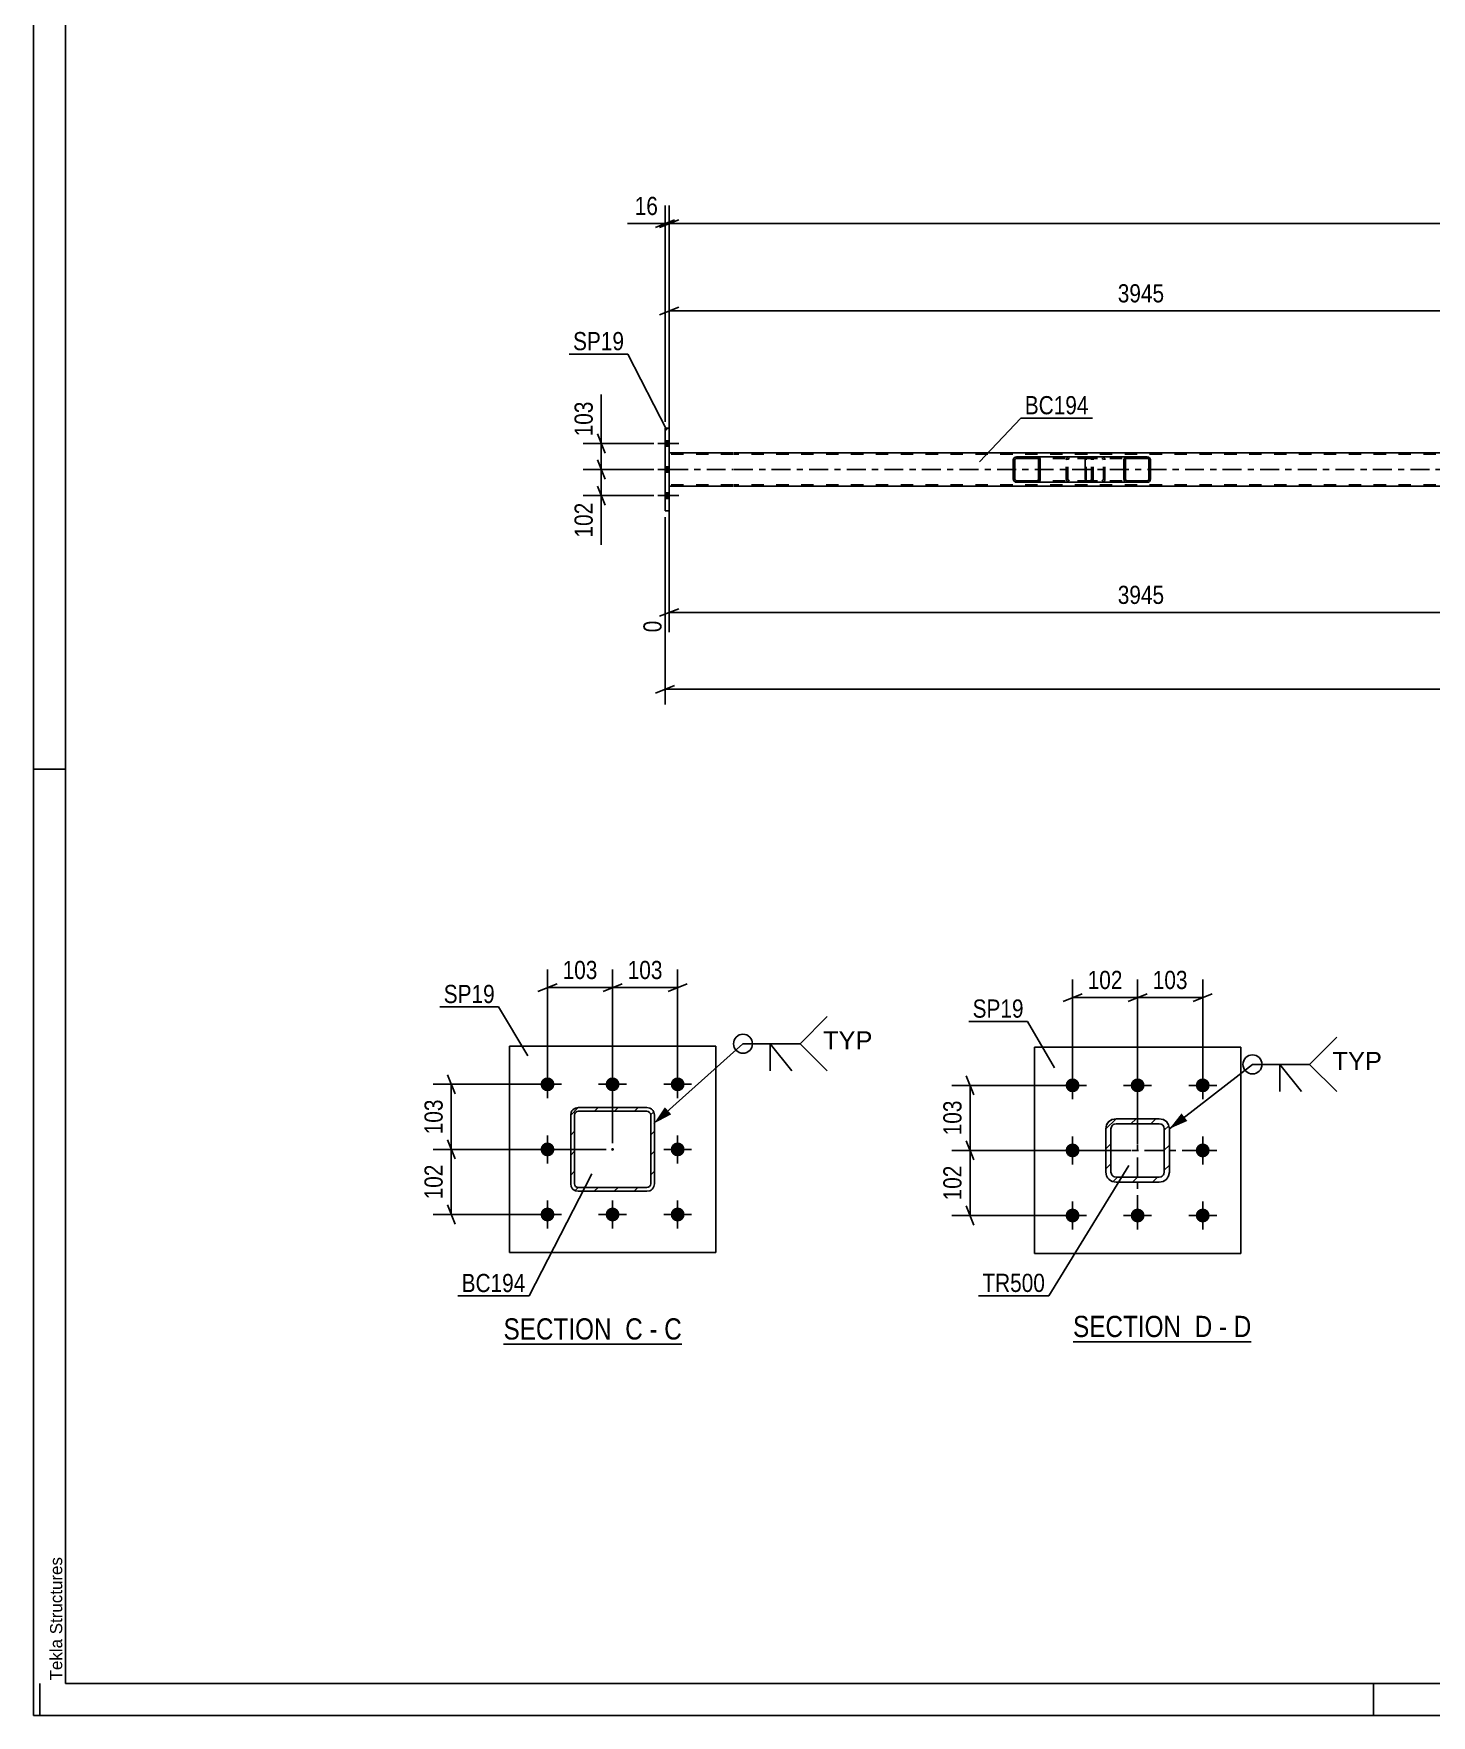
# Model space of a CAD drawing. Header units: millimetres. Extents: x -78 to 763, y -439 to 155.
# Drawn here: x -78.5 to 141.7, y -438.6 to -173.7 of the extents above; entities that cross this region are included whole.
import ezdxf

# ---------------------------------------------------------------- set-up
doc = ezdxf.new("R2010")
doc.units = ezdxf.units.MM
doc.linetypes.add('DXK_LINE_DOT2', pattern=[3.9198, 1.9599, -1.9599])
doc.linetypes.add('DXK_LINE_DOT3', pattern=[5.9187, 2.979, -0.9799, 0.9799, -0.9799])
doc.styles.add('Arial', font='ARIAL.TTF', dxfattribs={"height": 0.2})
doc.styles.add('Arial Narrow', font='ARIALN.TTF', dxfattribs={"height": 0.2})

# ---------------------------------------------------------------- blocks, each defined once
blk = doc.blocks.new('Unknown-800830732-1133')
at = {"color": 5, "linetype": 'Continuous'}
for p, q in [((-78.47, 155.43), (-78.47, -438.57)), ((-73.47, 150.43), (-73.47, -433.57)), ((-73.47, -289.57), (-78.47, -289.57)), ((-77.47, -438.57), (-77.47, -433.57)), ((-73.47, -433.57), (757.53, -433.57)), ((132.53, -438.57), (132.53, -433.57)), ((-78.47, -438.57), (762.53, -438.57))]:
    blk.add_line(p, q, dxfattribs=at)
at = {"color": 174, "linetype": 'Continuous', "style": 'Arial'}
blk.add_text('Tekla Structures', height=1.9102, rotation=90, dxfattribs=at).set_placement((-73.97, -433.07))
blk = doc.blocks.new('Unknown-800830732-13 - 4855')
at = {"color": 6, "linetype": 'Continuous'}
blk.add_line((-4.46, -380.13), (23.61, -380.13), dxfattribs=at)
at = {"color": 0, "linetype": 'Continuous'}
blk.add_wipeout([(13.65, -379.38), (13.65, -375.88), (-4.46, -375.88), (-4.46, -379.38)], dxfattribs=at)
at = {"color": 7, "linetype": 'Continuous', "style": 'Arial Narrow'}
blk.add_text('SECTION ', height=3.34, dxfattribs=at).set_placement((-4.46, -379.38))
at = {"color": 0, "linetype": 'Continuous'}
blk.add_wipeout([(17.47, -379.38), (17.47, -375.88), (14.7, -375.88), (14.7, -379.38)], dxfattribs=at)
blk.add_wipeout([(19.79, -379.38), (19.79, -375.88), (18.52, -375.88), (18.52, -379.38)], dxfattribs=at)
at = {"color": 7, "linetype": 'Continuous', "style": 'Arial Narrow'}
blk.add_text('C', height=3.34, dxfattribs=at).set_placement((14.7, -379.38))
at = {"color": 0, "linetype": 'Continuous'}
blk.add_wipeout([(23.61, -379.38), (23.61, -375.88), (20.84, -375.88), (20.84, -379.38)], dxfattribs=at)
at = {"color": 7, "linetype": 'Continuous', "style": 'Arial Narrow'}
for s, p in [('C', (20.84, -379.38)), ('-', (18.52, -379.38))]:
    blk.add_text(s, height=3.34, dxfattribs=at).set_placement(p)
blk = doc.blocks.new('Unknown-800830732-16 - 13963')
at = {"color": 6, "linetype": 'Continuous'}
blk.add_line((85.23, -379.74), (113.3, -379.74), dxfattribs=at)
at = {"color": 0, "linetype": 'Continuous'}
blk.add_wipeout([(103.34, -378.99), (103.34, -375.49), (85.23, -375.49), (85.23, -378.99)], dxfattribs=at)
at = {"color": 7, "linetype": 'Continuous', "style": 'Arial Narrow'}
blk.add_text('SECTION ', height=3.34, dxfattribs=at).set_placement((85.23, -378.99))
at = {"color": 0, "linetype": 'Continuous'}
blk.add_wipeout([(107.15, -378.99), (107.15, -375.49), (104.39, -375.49), (104.39, -378.99)], dxfattribs=at)
blk.add_wipeout([(109.48, -378.99), (109.48, -375.49), (108.2, -375.49), (108.2, -378.99)], dxfattribs=at)
at = {"color": 7, "linetype": 'Continuous', "style": 'Arial Narrow'}
blk.add_text('D', height=3.34, dxfattribs=at).set_placement((104.39, -378.99))
at = {"color": 0, "linetype": 'Continuous'}
blk.add_wipeout([(113.3, -378.99), (113.3, -375.49), (110.53, -375.49), (110.53, -378.99)], dxfattribs=at)
at = {"color": 7, "linetype": 'Continuous', "style": 'Arial Narrow'}
for s, p in [('D', (110.53, -378.99)), ('-', (108.2, -378.99))]:
    blk.add_text(s, height=3.34, dxfattribs=at).set_placement(p)
blk = doc.blocks.new('Part-800830732-4018 - 3858')
at = {"linetype": 'Continuous'}
h = blk.add_hatch(dxfattribs=at)
h.set_pattern_fill('', scale=0.7, style=0, pattern_type=0)
h.set_pattern_definition([(45, (80.0286, -240.6607), (-1.57154, 1.57154), [])])
h.paths.add_polyline_path([(80.07, -240.84), (80.03, -240.66), (79.92, -240.51), (79.75, -240.4), (79.56, -240.36), (76.32, -240.36), (76.13, -240.4), (75.96, -240.51), (75.85, -240.66), (75.81, -240.84), (75.81, -243.88), (75.85, -244.07), (75.96, -244.22), (76.13, -244.33), (76.32, -244.36), (79.56, -244.36), (79.75, -244.33), (79.92, -244.22), (80.03, -244.07), (80.07, -243.88)])
h.paths.add_polyline_path([(79.79, -243.98), (79.74, -244.05), (79.65, -244.11), (79.56, -244.12), (76.32, -244.12), (76.22, -244.11), (76.14, -244.05), (76.09, -243.98), (76.07, -243.88), (76.07, -240.84), (76.09, -240.75), (76.14, -240.67), (76.22, -240.62), (76.32, -240.6), (79.56, -240.6), (79.65, -240.62), (79.74, -240.67), (79.79, -240.75), (79.81, -240.84), (79.81, -243.88)])
at = {"color": 2, "linetype": 'Continuous'}
for p, q in [((75.85, -240.66), (75.81, -240.84)), ((75.81, -243.88), (75.81, -240.84)), ((76.07, -240.84), (76.09, -240.75)), ((76.07, -243.88), (76.07, -240.84)), ((76.09, -240.75), (76.14, -240.67)), ((76.32, -240.36), (76.13, -240.4)), ((76.14, -240.67), (76.22, -240.62)), ((76.22, -240.62), (76.32, -240.6)), ((76.32, -240.36), (79.56, -240.36)), ((76.32, -240.6), (79.56, -240.6)), ((87.42, -240.36), (79.56, -240.36)), ((79.75, -240.4), (79.56, -240.36)), ((79.56, -240.6), (79.65, -240.62)), ((79.65, -240.62), (79.74, -240.67)), ((79.74, -240.67), (79.79, -240.75)), ((79.79, -240.75), (79.81, -240.84)), ((79.81, -243.88), (79.81, -240.84)), ((80.07, -240.84), (80.03, -240.66)), ((80.07, -243.88), (80.07, -240.84)), ((75.81, -243.88), (75.85, -244.07)), ((76.09, -243.98), (76.07, -243.88)), ((76.14, -244.05), (76.09, -243.98)), ((76.13, -244.33), (76.32, -244.36)), ((76.22, -244.11), (76.14, -244.05)), ((76.32, -244.12), (76.22, -244.11)), ((76.32, -244.12), (79.56, -244.12)), ((76.32, -244.36), (79.56, -244.36)), ((79.65, -244.11), (79.56, -244.12)), ((79.56, -244.36), (79.75, -244.33)), ((87.42, -244.36), (79.56, -244.36)), ((79.74, -244.05), (79.65, -244.11)), ((79.79, -243.98), (79.74, -244.05)), ((79.81, -243.88), (79.79, -243.98)), ((80.03, -244.07), (80.07, -243.88))]:
    blk.add_line(p, q, dxfattribs=at)
at = {"color": 7, "linetype": 'DXK_LINE_DOT2'}
for p, q in [((79.56, -240.36), (76.32, -240.36)), ((87.91, -240.6), (76.32, -240.6)), ((84.16, -240.84), (84.2, -240.66)), ((84.16, -243.88), (84.16, -240.84)), ((84.43, -240.75), (84.42, -240.84)), ((84.42, -243.88), (84.42, -240.84)), ((84.49, -240.67), (84.43, -240.75)), ((84.48, -240.4), (84.67, -240.36)), ((84.57, -240.62), (84.49, -240.67)), ((84.67, -240.6), (84.57, -240.62)), ((87.91, -240.36), (84.67, -240.36)), ((87.91, -240.36), (88.1, -240.4)), ((88, -240.62), (87.91, -240.6)), ((88.09, -240.67), (88, -240.62)), ((88.14, -240.75), (88.09, -240.67)), ((88.16, -240.84), (88.14, -240.75)), ((88.16, -243.88), (88.16, -240.84)), ((88.38, -240.66), (88.42, -240.84)), ((88.42, -243.88), (88.42, -240.84)), ((87.91, -244.12), (76.32, -244.12)), ((79.56, -244.36), (76.32, -244.36)), ((84.2, -244.07), (84.16, -243.88)), ((84.42, -243.88), (84.43, -243.98)), ((84.43, -243.98), (84.49, -244.05)), ((84.67, -244.36), (84.48, -244.33)), ((84.49, -244.05), (84.57, -244.11)), ((84.57, -244.11), (84.67, -244.12)), ((87.91, -244.36), (84.67, -244.36)), ((87.91, -244.12), (88, -244.11)), ((88.1, -244.33), (87.91, -244.36)), ((88, -244.11), (88.09, -244.05)), ((88.09, -244.05), (88.14, -243.98)), ((88.14, -243.98), (88.16, -243.88)), ((88.42, -243.88), (88.38, -244.07))]:
    blk.add_line(p, q, dxfattribs=at)
at = {"color": 2, "linetype": 'Continuous'}
for centre, start, end in [((76.3, -240.87), 110.7584, 155.6801), ((79.58, -240.87), 24.32, 69.2417), ((76.3, -243.86), 204.32, 249.2417), ((79.58, -243.86), 290.7584, 335.6801)]:
    blk.add_arc(centre, 0.496, start, end, dxfattribs=at)
at = {"color": 7, "linetype": 'DXK_LINE_DOT2'}
for centre, start, end in [((84.65, -240.87), 110.7584, 155.6801), ((87.93, -240.87), 24.32, 69.2417), ((84.65, -243.86), 204.32, 249.2417), ((87.93, -243.86), 290.7584, 335.6801)]:
    blk.add_arc(centre, 0.496, start, end, dxfattribs=at)
blk = doc.blocks.new('Bolt-800830732-3890 - 3858')
at = {"linetype": 'Continuous'}
for points in [[(21.62, -238.7), (21.62, -237.82), (20.98, -237.82), (20.98, -238.7)], [(21.62, -238.7), (21.62, -237.82), (20.98, -237.82), (20.98, -238.7)], [(21.62, -238.7), (21.62, -237.82), (20.98, -237.82), (20.98, -238.7)], [(21.62, -242.8), (21.62, -241.92), (20.98, -241.92), (20.98, -242.8)], [(21.62, -242.8), (21.62, -241.92), (20.98, -241.92), (20.98, -242.8)], [(21.62, -246.9), (21.62, -246.02), (20.98, -246.02), (20.98, -246.9)], [(21.62, -246.9), (21.62, -246.02), (20.98, -246.02), (20.98, -246.9)], [(21.62, -246.9), (21.62, -246.02), (20.98, -246.02), (20.98, -246.9)]]:
    blk.add_hatch(color=1, dxfattribs=at).paths.add_polyline_path(points)
at = {"color": 1, "linetype": 'Continuous'}
for p, q in [((19.82, -238.26), (23.14, -238.26)), ((19.82, -238.26), (23.14, -238.26)), ((19.82, -238.26), (23.14, -238.26)), ((20.98, -237.82), (21.62, -237.82)), ((20.98, -237.82), (21.62, -237.82)), ((20.98, -237.82), (21.62, -237.82)), ((20.98, -238.7), (21.62, -238.7)), ((20.98, -238.7), (21.62, -238.7)), ((20.98, -238.7), (21.62, -238.7)), ((19.82, -242.36), (23.14, -242.36)), ((19.82, -242.36), (23.14, -242.36)), ((20.98, -241.92), (21.62, -241.92)), ((20.98, -241.92), (21.62, -241.92)), ((20.98, -242.8), (21.62, -242.8)), ((20.98, -242.8), (21.62, -242.8)), ((20.98, -246.02), (21.62, -246.02)), ((20.98, -246.02), (21.62, -246.02)), ((20.98, -246.02), (21.62, -246.02)), ((19.82, -246.46), (23.14, -246.46)), ((19.82, -246.46), (23.14, -246.46)), ((19.82, -246.46), (23.14, -246.46)), ((20.98, -246.9), (21.62, -246.9)), ((20.98, -246.9), (21.62, -246.9)), ((20.98, -246.9), (21.62, -246.9))]:
    blk.add_line(p, q, dxfattribs=at)
blk = doc.blocks.new('Part-800830732-3944 - 3858')
at = {"color": 2, "linetype": 'Continuous'}
for p, q in [((31.74, -239.72), (21.62, -239.72)), ((608.82, -239.72), (31.84, -239.72)), ((31.74, -245), (21.62, -245)), ((169.43, -245), (31.84, -245))]:
    blk.add_line(p, q, dxfattribs=at)
at = {"color": 7, "linetype": 'DXK_LINE_DOT2'}
for p, q in [((21.62, -245), (21.62, -239.72)), ((31.74, -239.96), (21.62, -239.96)), ((608.82, -239.96), (31.84, -239.96)), ((31.74, -244.76), (21.62, -244.76)), ((608.82, -244.76), (31.84, -244.76))]:
    blk.add_line(p, q, dxfattribs=at)
at = {"color": 7, "linetype": 'DXK_LINE_DOT3'}
for p, q in [((21.62, -242.36), (31.74, -242.36)), ((31.84, -242.36), (608.82, -242.36))]:
    blk.add_line(p, q, dxfattribs=at)
blk = doc.blocks.new('Part-800830732-4017 - 3858')
at = {"linetype": 'Continuous'}
h = blk.add_hatch(dxfattribs=at)
h.set_pattern_fill('', scale=0.7, style=0, pattern_type=0)
h.set_pattern_definition([(45, (97.3737, -240.6607), (-1.57154, 1.57154), [])])
h.paths.add_polyline_path([(97.41, -240.84), (97.37, -240.66), (97.26, -240.51), (97.1, -240.4), (96.91, -240.36), (93.72, -240.36), (93.53, -240.4), (93.37, -240.51), (93.26, -240.66), (93.22, -240.84), (93.22, -243.88), (93.26, -244.07), (93.37, -244.22), (93.53, -244.33), (93.72, -244.36), (96.91, -244.36), (97.1, -244.33), (97.26, -244.22), (97.37, -244.07), (97.41, -243.88)])
h.paths.add_polyline_path([(97.14, -243.98), (97.09, -244.05), (97.01, -244.11), (96.91, -244.12), (93.72, -244.12), (93.63, -244.11), (93.55, -244.05), (93.49, -243.98), (93.47, -243.88), (93.47, -240.84), (93.49, -240.75), (93.55, -240.67), (93.63, -240.62), (93.72, -240.6), (96.91, -240.6), (97.01, -240.62), (97.09, -240.67), (97.14, -240.75), (97.16, -240.84), (97.16, -243.88)])
at = {"color": 2, "linetype": 'Continuous'}
for p, q in [((87.15, -240.84), (87.17, -240.66)), ((87.15, -243.88), (87.15, -240.84)), ((87.17, -240.66), (87.23, -240.51)), ((87.23, -240.51), (87.32, -240.4)), ((87.32, -240.4), (87.42, -240.36)), ((93.72, -240.36), (87.42, -240.36)), ((93.26, -240.66), (93.22, -240.84)), ((93.22, -243.88), (93.22, -240.84)), ((93.47, -240.84), (93.49, -240.75)), ((93.47, -243.88), (93.47, -240.84)), ((93.49, -240.75), (93.55, -240.67)), ((93.72, -240.36), (93.53, -240.4)), ((93.55, -240.67), (93.63, -240.62)), ((93.63, -240.62), (93.72, -240.6)), ((93.72, -240.36), (96.91, -240.36)), ((93.72, -240.6), (96.91, -240.6)), ((97.1, -240.4), (96.91, -240.36)), ((96.91, -240.6), (97.01, -240.62)), ((97.01, -240.62), (97.09, -240.67)), ((97.09, -240.67), (97.14, -240.75)), ((97.14, -240.75), (97.16, -240.84)), ((97.16, -243.88), (97.16, -240.84)), ((97.41, -240.84), (97.37, -240.66)), ((97.41, -243.88), (97.41, -240.84)), ((87.17, -244.07), (87.15, -243.88)), ((87.23, -244.22), (87.17, -244.07)), ((87.32, -244.33), (87.23, -244.22)), ((87.42, -244.36), (87.32, -244.33)), ((93.72, -244.36), (87.42, -244.36)), ((93.22, -243.88), (93.26, -244.07)), ((93.49, -243.98), (93.47, -243.88)), ((93.55, -244.05), (93.49, -243.98)), ((93.53, -244.33), (93.72, -244.36)), ((93.63, -244.11), (93.55, -244.05)), ((93.72, -244.12), (93.63, -244.11)), ((93.72, -244.12), (96.91, -244.12)), ((93.72, -244.36), (96.91, -244.36)), ((97.01, -244.11), (96.91, -244.12)), ((96.91, -244.36), (97.1, -244.33)), ((97.09, -244.05), (97.01, -244.11)), ((97.14, -243.98), (97.09, -244.05)), ((97.16, -243.88), (97.14, -243.98)), ((97.37, -244.07), (97.41, -243.88))]:
    blk.add_line(p, q, dxfattribs=at)
at = {"color": 7, "linetype": 'DXK_LINE_DOT2'}
for p, q in [((87.3, -240.75), (87.29, -240.84)), ((87.29, -243.88), (87.29, -240.84)), ((87.33, -240.67), (87.3, -240.75)), ((87.37, -240.62), (87.33, -240.67)), ((87.42, -240.6), (87.37, -240.62)), ((96.91, -240.6), (87.42, -240.6)), ((88.42, -240.6), (88.42, -240.36)), ((89.76, -240.36), (89.95, -240.4)), ((89.86, -240.62), (89.76, -240.6)), ((89.94, -240.67), (89.86, -240.62)), ((89.99, -240.75), (89.94, -240.67)), ((90.01, -240.84), (89.99, -240.75)), ((90.01, -243.88), (90.01, -240.84)), ((90.22, -240.66), (90.26, -240.84)), ((90.26, -243.88), (90.26, -240.84)), ((96.91, -240.36), (93.72, -240.36)), ((87.29, -243.88), (87.3, -243.98)), ((87.3, -243.98), (87.33, -244.05)), ((87.33, -244.05), (87.37, -244.11)), ((87.37, -244.11), (87.42, -244.12)), ((96.91, -244.12), (87.42, -244.12)), ((88.42, -244.36), (88.42, -244.12)), ((89.76, -244.12), (89.86, -244.11)), ((89.95, -244.33), (89.76, -244.36)), ((89.86, -244.11), (89.94, -244.05)), ((89.94, -244.05), (89.99, -243.98)), ((89.99, -243.98), (90.01, -243.88)), ((90.26, -243.88), (90.22, -244.07)), ((96.91, -244.36), (93.72, -244.36))]:
    blk.add_line(p, q, dxfattribs=at)
for centre, start, end in [((89.77, -240.86), 23.8494, 68.8059), ((89.77, -243.87), 291.1941, 336.1506)]:
    blk.add_arc(centre, 0.492, start, end, dxfattribs=at)
at = {"color": 2, "linetype": 'Continuous'}
for centre, start, end in [((93.71, -240.86), 111.1941, 156.1506), ((96.92, -240.86), 23.8494, 68.8059), ((93.71, -243.87), 203.8494, 248.8059), ((96.92, -243.87), 291.1941, 336.1506)]:
    blk.add_arc(centre, 0.492, start, end, dxfattribs=at)
blk = doc.blocks.new('Part-800830732-4024 - 3858')
at = {"color": 2, "linetype": 'Continuous'}
for p, q in [((21.62, -235.86), (20.98, -235.86)), ((20.98, -248.86), (20.98, -235.86)), ((21.62, -235.86), (21.62, -248.86)), ((21.62, -248.86), (20.98, -248.86))]:
    blk.add_line(p, q, dxfattribs=at)
blk = doc.blocks.new('Part-800830732-4924 - 4855')
at = {"linetype": 'Continuous'}
h = blk.add_hatch(dxfattribs=at)
h.set_pattern_fill('', scale=0.7, style=0, pattern_type=0)
h.set_pattern_definition([(45, (7.3067, -342.8444), (-1.57154, 1.57154), [])])
h.paths.add_polyline_path([(18.11, -342.84), (7.31, -342.84), (6.85, -342.94), (6.46, -343.2), (6.2, -343.59), (6.11, -344.04), (6.11, -354.84), (6.2, -355.3), (6.46, -355.69), (6.85, -355.95), (7.31, -356.04), (18.11, -356.04), (18.57, -355.95), (18.96, -355.69), (19.22, -355.3), (19.31, -354.84), (19.31, -344.04), (19.22, -343.59), (18.96, -343.2), (18.57, -342.94)])
h.paths.add_polyline_path([(18.66, -343.81), (18.71, -344.04), (18.71, -354.84), (18.66, -355.07), (18.53, -355.27), (18.34, -355.4), (18.11, -355.44), (7.31, -355.44), (7.08, -355.4), (6.88, -355.27), (6.75, -355.07), (6.71, -354.84), (6.71, -344.04), (6.75, -343.81), (6.88, -343.62), (7.08, -343.49), (7.31, -343.44), (18.11, -343.44), (18.34, -343.49), (18.53, -343.62)])
blk.add_hatch(color=30, dxfattribs=at).paths.add_polyline_path([(12.71, -349.54, -1), (12.71, -349.34, -1)])
at = {"color": 7, "linetype": 'DXK_LINE_DOT2'}
for p, q in [((6.11, -344.04), (6.2, -343.59)), ((6.11, -344.04), (6.11, -354.84)), ((6.75, -343.81), (6.71, -344.04)), ((6.71, -354.84), (6.71, -344.04)), ((6.88, -343.62), (6.75, -343.81)), ((6.85, -342.94), (7.31, -342.84)), ((7.08, -343.49), (6.88, -343.62)), ((7.31, -343.44), (7.08, -343.49)), ((7.31, -342.84), (18.11, -342.84)), ((7.31, -343.44), (18.11, -343.44)), ((18.11, -342.84), (18.57, -342.94)), ((18.34, -343.49), (18.11, -343.44)), ((18.53, -343.62), (18.34, -343.49)), ((18.66, -343.81), (18.53, -343.62)), ((18.71, -344.04), (18.66, -343.81)), ((18.71, -354.84), (18.71, -344.04)), ((19.22, -343.59), (19.31, -344.04)), ((19.31, -354.84), (19.31, -344.04)), ((6.2, -355.3), (6.11, -354.84)), ((6.71, -354.84), (6.75, -355.07)), ((18.66, -355.07), (18.71, -354.84)), ((19.31, -354.84), (19.22, -355.3)), ((6.75, -355.07), (6.88, -355.27)), ((7.31, -356.04), (6.85, -355.95)), ((6.88, -355.27), (7.08, -355.4)), ((7.08, -355.4), (7.31, -355.44)), ((7.31, -355.44), (18.11, -355.44)), ((7.31, -356.04), (18.11, -356.04)), ((18.11, -355.44), (18.34, -355.4)), ((18.57, -355.95), (18.11, -356.04)), ((18.34, -355.4), (18.53, -355.27)), ((18.53, -355.27), (18.66, -355.07))]:
    blk.add_line(p, q, dxfattribs=at)
at = {"color": 2, "linetype": 'Continuous'}
for p, q in [((6.2, -343.59), (6.11, -344.04)), ((6.11, -344.04), (6.11, -344.04)), ((6.11, -354.84), (6.11, -344.04)), ((6.71, -344.04), (6.75, -343.81)), ((6.71, -344.04), (6.71, -344.04)), ((6.71, -354.84), (6.71, -344.04)), ((6.75, -343.81), (6.88, -343.62)), ((7.31, -342.84), (6.85, -342.94)), ((6.88, -343.62), (7.08, -343.49)), ((7.08, -343.49), (7.31, -343.44)), ((7.31, -342.84), (7.31, -342.84)), ((7.31, -342.84), (18.11, -342.84)), ((7.31, -343.44), (7.31, -343.44)), ((7.31, -343.44), (18.11, -343.44)), ((18.11, -342.84), (18.11, -342.84)), ((18.57, -342.94), (18.11, -342.84)), ((18.11, -343.44), (18.11, -343.44)), ((18.11, -343.44), (18.34, -343.49)), ((18.34, -343.49), (18.53, -343.62)), ((18.53, -343.62), (18.66, -343.81)), ((18.66, -343.81), (18.71, -344.04)), ((18.71, -344.04), (18.71, -344.04)), ((18.71, -354.84), (18.71, -344.04)), ((19.31, -344.04), (19.22, -343.59)), ((19.31, -344.04), (19.31, -344.04)), ((19.31, -354.84), (19.31, -344.04)), ((6.11, -354.84), (6.11, -354.84)), ((6.11, -354.84), (6.2, -355.3)), ((6.71, -354.84), (6.71, -354.84)), ((6.75, -355.07), (6.71, -354.84)), ((18.71, -354.84), (18.66, -355.07)), ((18.71, -354.84), (18.71, -354.84)), ((19.22, -355.3), (19.31, -354.84)), ((19.31, -354.84), (19.31, -354.84)), ((6.88, -355.27), (6.75, -355.07)), ((6.85, -355.95), (7.31, -356.04)), ((7.08, -355.4), (6.88, -355.27)), ((7.31, -355.44), (7.08, -355.4)), ((7.31, -355.44), (7.31, -355.44)), ((7.31, -355.44), (18.11, -355.44)), ((7.31, -356.04), (7.31, -356.04)), ((7.31, -356.04), (18.11, -356.04)), ((18.34, -355.4), (18.11, -355.44)), ((18.11, -355.44), (18.11, -355.44)), ((18.11, -356.04), (18.57, -355.95)), ((18.11, -356.04), (18.11, -356.04)), ((18.53, -355.27), (18.34, -355.4)), ((18.66, -355.07), (18.53, -355.27))]:
    blk.add_line(p, q, dxfattribs=at)
at = {"color": 7, "linetype": 'DXK_LINE_DOT3'}
blk.add_line((12.71, -349.44), (12.71, -349.44), dxfattribs=at)
at = {"color": 30, "linetype": 'DXK_LINE_DOT3'}
blk.add_line((12.71, -349.44), (12.71, -349.44), dxfattribs=at)
at = {"color": 30, "linetype": 'Continuous'}
blk.add_circle((12.71, -349.44), 0.1, dxfattribs=at)
at = {"color": 7, "linetype": 'DXK_LINE_DOT2'}
for centre, start, end in [((7.31, -344.04), 112.5, 157.5), ((18.11, -344.04), 22.5, 67.5), ((7.31, -354.84), 202.5, 247.5), ((18.11, -354.84), 292.5, 337.5)]:
    blk.add_arc(centre, 1.2, start, end, dxfattribs=at)
at = {"color": 2, "linetype": 'Continuous'}
for centre, start, end in [((7.31, -344.04), 112.5, 157.5), ((18.11, -344.04), 22.5, 67.5), ((7.31, -354.84), 202.5, 247.5), ((18.11, -354.84), 292.5, 337.5)]:
    blk.add_arc(centre, 1.2, start, end, dxfattribs=at)
blk = doc.blocks.new('Bolt-800830732-4892 - 4855')
at = {"linetype": 'Continuous'}
for points in [[(2.46, -340.29, -1), (2.46, -338.09, -1)], [(12.71, -340.29, -1), (12.71, -338.09, -1)], [(22.96, -340.29, -1), (22.96, -338.09, -1)], [(2.46, -350.54, -1), (2.46, -348.34, -1)], [(22.96, -350.54, -1), (22.96, -348.34, -1)], [(2.46, -360.79, -1), (2.46, -358.59, -1)], [(12.71, -360.79, -1), (12.71, -358.59, -1)], [(22.96, -360.79, -1), (22.96, -358.59, -1)]]:
    blk.add_hatch(color=1, dxfattribs=at).paths.add_polyline_path(points)
at = {"color": 1, "linetype": 'Continuous'}
for p, q in [((2.46, -341.39), (2.46, -336.99)), ((12.71, -341.39), (12.71, -336.99)), ((22.96, -341.39), (22.96, -336.99)), ((4.66, -339.19), (0.26, -339.19)), ((14.91, -339.19), (10.51, -339.19)), ((25.16, -339.19), (20.76, -339.19)), ((4.66, -349.44), (0.26, -349.44)), ((2.46, -351.64), (2.46, -347.24)), ((25.16, -349.44), (20.76, -349.44)), ((22.96, -351.64), (22.96, -347.24)), ((2.46, -361.89), (2.46, -357.49)), ((12.71, -361.89), (12.71, -357.49)), ((22.96, -361.89), (22.96, -357.49)), ((4.66, -359.69), (0.26, -359.69)), ((14.91, -359.69), (10.51, -359.69)), ((25.16, -359.69), (20.76, -359.69))]:
    blk.add_line(p, q, dxfattribs=at)
blk = doc.blocks.new('Part-800830732-4890 - 4855')
at = {"color": 2, "linetype": 'Continuous'}
for p, q in [((-3.54, -365.69), (-3.54, -333.19)), ((-3.54, -333.19), (28.96, -333.19)), ((28.96, -365.69), (28.96, -333.19)), ((-3.54, -365.69), (28.96, -365.69))]:
    blk.add_line(p, q, dxfattribs=at)
blk = doc.blocks.new('Part-800830732-13980 - 13963')
at = {"color": 2, "linetype": 'Continuous'}
for p, q in [((111.65, -333.35), (79.15, -333.35)), ((79.15, -333.35), (79.15, -365.85)), ((111.65, -365.85), (111.65, -333.35)), ((79.15, -365.85), (111.65, -365.85))]:
    blk.add_line(p, q, dxfattribs=at)
blk = doc.blocks.new('Part-800830732-14077 - 13963')
at = {"linetype": 'Continuous'}
h = blk.add_hatch(dxfattribs=at)
h.set_pattern_fill('', scale=0.7, style=0, pattern_type=0)
h.set_pattern_definition([(45, (91.9964, -344.605), (-1.57154, 1.57154), [])])
h.paths.add_polyline_path([(98.8, -344.6), (92, -344.6), (91.38, -344.73), (90.87, -345.07), (90.52, -345.59), (90.4, -346.2), (90.4, -353), (90.52, -353.62), (90.87, -354.14), (91.38, -354.48), (92, -354.6), (98.8, -354.6), (99.41, -354.48), (99.93, -354.14), (100.27, -353.62), (100.4, -353), (100.4, -346.2), (100.27, -345.59), (99.93, -345.07), (99.41, -344.73)])
h.paths.add_polyline_path([(99.54, -345.9), (99.6, -346.2), (99.6, -353), (99.54, -353.31), (99.36, -353.57), (99.1, -353.74), (98.8, -353.8), (92, -353.8), (91.69, -353.74), (91.43, -353.57), (91.26, -353.31), (91.2, -353), (91.2, -346.2), (91.26, -345.9), (91.43, -345.64), (91.69, -345.47), (92, -345.4), (98.8, -345.4), (99.1, -345.47), (99.36, -345.64)])
at = {"color": 7, "linetype": 'DXK_LINE_DOT3'}
for p, q in [((95.4, -359.6), (95.4, -339.6)), ((105.4, -349.6), (85.4, -349.6))]:
    blk.add_line(p, q, dxfattribs=at)
at = {"color": 7, "linetype": 'DXK_LINE_DOT2'}
for p, q in [((90.4, -346.2), (90.52, -345.59)), ((90.4, -353), (90.4, -346.2)), ((91.26, -345.9), (91.2, -346.2)), ((91.2, -353), (91.2, -346.2)), ((91.38, -344.73), (92, -344.6)), ((92, -345.4), (91.69, -345.47)), ((92, -344.6), (98.8, -344.6)), ((92, -345.4), (98.8, -345.4)), ((98.8, -344.6), (99.41, -344.73)), ((99.1, -345.47), (98.8, -345.4)), ((99.6, -346.2), (99.54, -345.9)), ((99.6, -353), (99.6, -346.2)), ((100.27, -345.59), (100.4, -346.2)), ((100.4, -353), (100.4, -346.2)), ((90.52, -353.62), (90.4, -353)), ((91.2, -353), (91.26, -353.31)), ((92, -354.6), (91.38, -354.48)), ((91.69, -353.74), (92, -353.8)), ((92, -353.8), (98.8, -353.8)), ((92, -354.6), (98.8, -354.6)), ((98.8, -353.8), (99.1, -353.74)), ((99.41, -354.48), (98.8, -354.6)), ((99.54, -353.31), (99.6, -353)), ((100.4, -353), (100.27, -353.62))]:
    blk.add_line(p, q, dxfattribs=at)
at = {"color": 2, "linetype": 'Continuous'}
for p, q in [((90.52, -345.59), (90.4, -346.2)), ((90.4, -353), (90.4, -346.2)), ((91.2, -346.2), (91.26, -345.9)), ((91.2, -353), (91.2, -346.2)), ((92, -344.6), (91.38, -344.73)), ((91.69, -345.47), (92, -345.4)), ((92, -344.6), (98.8, -344.6)), ((92, -345.4), (98.8, -345.4)), ((99.41, -344.73), (98.8, -344.6)), ((98.8, -345.4), (99.1, -345.47)), ((99.54, -345.9), (99.6, -346.2)), ((99.6, -353), (99.6, -346.2)), ((100.4, -346.2), (100.27, -345.59)), ((100.4, -353), (100.4, -346.2)), ((90.4, -353), (90.52, -353.62)), ((91.26, -353.31), (91.2, -353)), ((91.38, -354.48), (92, -354.6)), ((92, -353.8), (91.69, -353.74)), ((92, -353.8), (98.8, -353.8)), ((92, -354.6), (98.8, -354.6)), ((99.1, -353.74), (98.8, -353.8)), ((98.8, -354.6), (99.41, -354.48)), ((99.6, -353), (99.54, -353.31)), ((100.27, -353.62), (100.4, -353))]:
    blk.add_line(p, q, dxfattribs=at)
at = {"color": 7, "linetype": 'DXK_LINE_DOT2'}
for centre, radius, start, end in [((92, -346.2), 1.6, 112.5, 157.5), ((92, -346.2), 0.8, 112.5, 157.5), ((98.8, -346.2), 0.8, 22.5, 67.5), ((98.8, -346.2), 1.6, 22.5, 67.5), ((92, -353), 1.6, 202.5, 247.5), ((92, -353), 0.8, 202.5, 247.5), ((98.8, -353), 0.8, 292.5, 337.5), ((98.8, -353), 1.6, 292.5, 337.5)]:
    blk.add_arc(centre, radius, start, end, dxfattribs=at)
at = {"color": 2, "linetype": 'Continuous'}
for centre, radius, start, end in [((92, -346.2), 1.6, 112.5, 157.5), ((92, -346.2), 0.8, 112.5, 157.5), ((98.8, -346.2), 0.8, 22.5, 67.5), ((98.8, -346.2), 1.6, 22.5, 67.5), ((92, -353), 1.6, 202.5, 247.5), ((92, -353), 0.8, 202.5, 247.5), ((98.8, -353), 0.8, 292.5, 337.5), ((98.8, -353), 1.6, 292.5, 337.5)]:
    blk.add_arc(centre, radius, start, end, dxfattribs=at)
blk = doc.blocks.new('Bolt-800830732-14082 - 13963')
at = {"linetype": 'Continuous'}
for points in [[(85.15, -340.45, -1), (85.15, -338.25, -1)], [(95.4, -340.45, -1), (95.4, -338.25, -1)], [(105.65, -340.45, -1), (105.65, -338.25, -1)], [(85.15, -350.7, -1), (85.15, -348.5, -1)], [(105.65, -350.7, -1), (105.65, -348.5, -1)], [(85.15, -360.95, -1), (85.15, -358.75, -1)], [(95.4, -360.95, -1), (95.4, -358.75, -1)], [(105.65, -360.95, -1), (105.65, -358.75, -1)]]:
    blk.add_hatch(color=1, dxfattribs=at).paths.add_polyline_path(points)
at = {"color": 1, "linetype": 'Continuous'}
for p, q in [((85.15, -341.55), (85.15, -337.15)), ((95.4, -341.55), (95.4, -337.15)), ((105.65, -341.55), (105.65, -337.15)), ((87.35, -339.35), (82.95, -339.35)), ((97.6, -339.35), (93.2, -339.35)), ((107.85, -339.35), (103.45, -339.35)), ((87.35, -349.6), (82.95, -349.6)), ((85.15, -351.8), (85.15, -347.4)), ((107.85, -349.6), (103.45, -349.6)), ((105.65, -351.8), (105.65, -347.4)), ((87.35, -359.85), (82.95, -359.85)), ((85.15, -362.05), (85.15, -357.65)), ((97.6, -359.85), (93.2, -359.85)), ((95.4, -362.05), (95.4, -357.65)), ((107.85, -359.85), (103.45, -359.85)), ((105.65, -362.05), (105.65, -357.65))]:
    blk.add_line(p, q, dxfattribs=at)
blk = doc.blocks.new('StraightDimension-800830732-4136 - 3858')
at = {"color": 7, "linetype": 'Continuous'}
for p, q in [((23.12, -216.79), (20.12, -217.99)), ((21.62, -238.72), (21.62, -214.54)), ((168.73, -217.99), (171.73, -216.79)), ((170.23, -230.32), (170.23, -214.54)), ((21.62, -217.39), (170.23, -217.39))]:
    blk.add_line(p, q, dxfattribs=at)
at = {"color": 0}
blk.add_wipeout([(100.18, -216.64), (100.18, -212.44), (91.67, -212.44), (91.67, -216.64)], dxfattribs=at)
at = {"color": 3, "style": 'Arial Narrow'}
blk.add_text('3945', height=2.863, dxfattribs=at).set_placement((92.27, -216.04))
blk = doc.blocks.new('StraightDimension-800830732-4176 - 3858')
at = {"color": 7, "linetype": 'Continuous'}
for p, q in [((21.62, -246), (21.62, -268)), ((170.23, -254.4), (170.23, -273.49)), ((23.12, -264.28), (20.12, -265.48)), ((168.73, -265.48), (171.73, -264.28)), ((21.62, -264.88), (170.23, -264.88))]:
    blk.add_line(p, q, dxfattribs=at)
at = {"color": 0}
blk.add_wipeout([(100.18, -264.13), (100.18, -259.93), (91.67, -259.93), (91.67, -264.13)], dxfattribs=at)
at = {"color": 0, "linetype": 'Continuous'}
for points in [[(21.02, -265.58), (16.82, -265.58), (16.82, -268.6), (21.02, -268.6)], [(169.63, -265.58), (165.43, -265.58), (165.43, -274.09), (169.63, -274.09)]]:
    blk.add_wipeout(points, dxfattribs=at)
at = {"color": 3, "style": 'Arial Narrow'}
blk.add_text('3945', height=2.863, dxfattribs=at).set_placement((92.27, -263.53))
at = {"color": 3, "linetype": 'Continuous', "style": 'Arial Narrow'}
for s, height, p in [('0', 2.86, (20.42, -268)), ('3945', 2.863, (169.03, -273.49))]:
    blk.add_text(s, height=height, rotation=90.0002, dxfattribs=at).set_placement(p)
blk = doc.blocks.new('StraightDimension-800830732-4198 - 3858')
at = {"color": 7, "linetype": 'Continuous'}
for p, q in [((21.62, -234.86), (21.62, -200.78)), ((23.12, -203.03), (20.12, -204.23)), ((21.62, -203.63), (619.04, -203.63))]:
    blk.add_line(p, q, dxfattribs=at)
blk = doc.blocks.new('StraightDimension-800830732-4208 - 3858')
at = {"color": 7, "linetype": 'Continuous'}
for p, q in [((20.98, -234.86), (20.98, -200.78)), ((21.62, -234.86), (21.62, -200.78)), ((19.48, -204.23), (22.48, -203.03)), ((23.12, -203.03), (20.12, -204.23)), ((20.98, -203.63), (21.62, -203.63))]:
    blk.add_line(p, q, dxfattribs=at)
at = {"color": 0}
blk.add_wipeout([(20.45, -202.88), (20.45, -198.68), (15.6, -198.68), (15.6, -202.88)], dxfattribs=at)
at = {"color": 7, "linetype": 'Continuous'}
blk.add_line((20.98, -203.63), (15.07, -203.63), dxfattribs=at)
blk.add_line((20.98, -203.63), (15.07, -203.63), dxfattribs=at)
at = {"color": 3, "style": 'Arial Narrow'}
blk.add_text('16', height=2.863, dxfattribs=at).set_placement((16.2, -202.28))
blk = doc.blocks.new('StraightDimension-800830732-12937 - 3858')
at = {"color": 7, "linetype": 'Continuous'}
for p, q in [((20.98, -249.86), (20.98, -279.37)), ((22.48, -276.37), (19.48, -277.57)), ((20.98, -276.97), (619.68, -276.97))]:
    blk.add_line(p, q, dxfattribs=at)
blk = doc.blocks.new('StraightDimension-800830732-12948 - 3858')
at = {"color": 7, "linetype": 'Continuous'}
for p, q in [((19.22, -238.26), (8.08, -238.26)), ((10.33, -236.76), (11.53, -239.76)), ((10.93, -242.36), (10.93, -238.26)), ((11.53, -243.86), (10.33, -240.86)), ((19.22, -242.36), (8.08, -242.36))]:
    blk.add_line(p, q, dxfattribs=at)
at = {"color": 0}
blk.add_wipeout([(10.18, -231.06), (5.98, -231.06), (5.98, -237.74), (10.18, -237.74)], dxfattribs=at)
at = {"color": 7, "linetype": 'Continuous'}
blk.add_line((10.93, -238.26), (10.93, -230.53), dxfattribs=at)
blk.add_line((10.93, -238.26), (10.93, -230.53), dxfattribs=at)
at = {"color": 3, "style": 'Arial Narrow'}
blk.add_text('103', height=2.863, rotation=90.0002, dxfattribs=at).set_placement((9.58, -237.14))
blk = doc.blocks.new('StraightDimension-800830732-12949 - 3858')
at = {"color": 7, "linetype": 'Continuous'}
for p, q in [((10.33, -240.86), (11.53, -243.86)), ((19.22, -242.36), (8.08, -242.36)), ((10.93, -246.46), (10.93, -242.36)), ((11.53, -247.96), (10.33, -244.96)), ((19.22, -246.46), (8.08, -246.46))]:
    blk.add_line(p, q, dxfattribs=at)
at = {"color": 0}
blk.add_wipeout([(10.18, -246.99), (5.98, -246.99), (5.98, -253.67), (10.18, -253.67)], dxfattribs=at)
at = {"color": 7, "linetype": 'Continuous'}
blk.add_line((10.93, -246.46), (10.93, -254.2), dxfattribs=at)
blk.add_line((10.93, -246.46), (10.93, -254.2), dxfattribs=at)
at = {"color": 3, "style": 'Arial Narrow'}
blk.add_text('102', height=2.863, rotation=90.0002, dxfattribs=at).set_placement((9.58, -253.07))
blk = doc.blocks.new('StraightDimension-800830732-15427 - 4855')
at = {"color": 7, "linetype": 'Continuous'}
for p, q in [((12.71, -348.44), (12.71, -321.11)), ((22.96, -338.19), (22.96, -321.11)), ((11.21, -324.56), (14.21, -323.36)), ((12.71, -323.96), (22.96, -323.96)), ((24.46, -323.36), (21.46, -324.56))]:
    blk.add_line(p, q, dxfattribs=at)
at = {"color": 0}
blk.add_wipeout([(21.17, -323.21), (21.17, -319.01), (14.49, -319.01), (14.49, -323.21)], dxfattribs=at)
at = {"color": 3, "style": 'Arial Narrow'}
blk.add_text('103', height=2.863, dxfattribs=at).set_placement((15.09, -322.61))
blk = doc.blocks.new('StraightDimension-800830732-15860 - 4855')
at = {"color": 7, "linetype": 'Continuous'}
for p, q in [((11.71, -349.44), (-15.55, -349.44)), ((-13.3, -347.94), (-12.1, -350.94)), ((-12.7, -359.69), (-12.7, -349.44)), ((1.46, -359.69), (-15.55, -359.69)), ((-12.1, -361.19), (-13.3, -358.19))]:
    blk.add_line(p, q, dxfattribs=at)
at = {"color": 0}
blk.add_wipeout([(-13.45, -351.23), (-17.65, -351.23), (-17.65, -357.91), (-13.45, -357.91)], dxfattribs=at)
at = {"color": 3, "style": 'Arial Narrow'}
blk.add_text('102', height=2.863, rotation=90.0002, dxfattribs=at).set_placement((-14.05, -357.31))
blk = doc.blocks.new('StraightDimension-800830732-15859 - 4855')
at = {"color": 7, "linetype": 'Continuous'}
for p, q in [((-13.3, -337.69), (-12.1, -340.69)), ((1.46, -339.19), (-15.55, -339.19)), ((-12.7, -349.44), (-12.7, -339.19)), ((11.71, -349.44), (-15.55, -349.44)), ((-12.1, -350.94), (-13.3, -347.94))]:
    blk.add_line(p, q, dxfattribs=at)
at = {"color": 0}
blk.add_wipeout([(-13.45, -340.98), (-17.65, -340.98), (-17.65, -347.66), (-13.45, -347.66)], dxfattribs=at)
at = {"color": 3, "style": 'Arial Narrow'}
blk.add_text('103', height=2.863, rotation=90.0002, dxfattribs=at).set_placement((-14.05, -347.06))
blk = doc.blocks.new('StraightDimension-800830732-15428 - 4855')
at = {"color": 7, "linetype": 'Continuous'}
for p, q in [((2.46, -338.19), (2.46, -321.11)), ((12.71, -348.44), (12.71, -321.11)), ((0.96, -324.56), (3.96, -323.36)), ((2.46, -323.96), (12.71, -323.96)), ((14.21, -323.36), (11.21, -324.56))]:
    blk.add_line(p, q, dxfattribs=at)
at = {"color": 0}
blk.add_wipeout([(10.92, -323.21), (10.92, -319.01), (4.24, -319.01), (4.24, -323.21)], dxfattribs=at)
at = {"color": 3, "style": 'Arial Narrow'}
blk.add_text('103', height=2.863, dxfattribs=at).set_placement((4.84, -322.61))
blk = doc.blocks.new('StraightDimension-800830732-15501 - 13963')
at = {"color": 7, "linetype": 'Continuous'}
for p, q in [((94.4, -349.6), (66.16, -349.6)), ((68.41, -348.1), (69.61, -351.1)), ((69.01, -359.85), (69.01, -349.6)), ((84.15, -359.85), (66.16, -359.85)), ((69.61, -361.35), (68.41, -358.35))]:
    blk.add_line(p, q, dxfattribs=at)
at = {"color": 0}
blk.add_wipeout([(68.26, -351.39), (64.06, -351.39), (64.06, -358.07), (68.26, -358.07)], dxfattribs=at)
at = {"color": 3, "style": 'Arial Narrow'}
blk.add_text('102', height=2.863, rotation=90.0002, dxfattribs=at).set_placement((67.66, -357.47))
blk = doc.blocks.new('StraightDimension-800830732-15500 - 13963')
at = {"color": 7, "linetype": 'Continuous'}
for p, q in [((68.41, -337.85), (69.61, -340.85)), ((84.15, -339.35), (66.16, -339.35)), ((69.01, -349.6), (69.01, -339.35)), ((94.4, -349.6), (66.16, -349.6)), ((69.61, -351.1), (68.41, -348.1))]:
    blk.add_line(p, q, dxfattribs=at)
at = {"color": 0}
blk.add_wipeout([(68.26, -341.14), (64.06, -341.14), (64.06, -347.82), (68.26, -347.82)], dxfattribs=at)
at = {"color": 3, "style": 'Arial Narrow'}
blk.add_text('103', height=2.863, rotation=90.0002, dxfattribs=at).set_placement((67.66, -347.22))
blk = doc.blocks.new('StraightDimension-800830732-15577 - 13963')
at = {"color": 7, "linetype": 'Continuous'}
for p, q in [((95.4, -348.6), (95.4, -322.68)), ((105.65, -338.35), (105.65, -322.68)), ((93.9, -326.13), (96.9, -324.93)), ((95.4, -325.53), (105.65, -325.53)), ((107.15, -324.93), (104.15, -326.13))]:
    blk.add_line(p, q, dxfattribs=at)
at = {"color": 0}
blk.add_wipeout([(103.86, -324.78), (103.86, -320.58), (97.18, -320.58), (97.18, -324.78)], dxfattribs=at)
at = {"color": 3, "style": 'Arial Narrow'}
blk.add_text('103', height=2.863, dxfattribs=at).set_placement((97.78, -324.18))
blk = doc.blocks.new('StraightDimension-800830732-15578 - 13963')
at = {"color": 7, "linetype": 'Continuous'}
for p, q in [((85.15, -338.35), (85.15, -322.68)), ((95.4, -348.6), (95.4, -322.68)), ((83.65, -326.13), (86.65, -324.93)), ((85.15, -325.53), (95.4, -325.53)), ((96.9, -324.93), (93.9, -326.13))]:
    blk.add_line(p, q, dxfattribs=at)
at = {"color": 0}
blk.add_wipeout([(93.61, -324.78), (93.61, -320.58), (86.93, -320.58), (86.93, -324.78)], dxfattribs=at)
at = {"color": 3, "style": 'Arial Narrow'}
blk.add_text('102', height=2.863, dxfattribs=at).set_placement((87.53, -324.18))
blk = doc.blocks.new('Mark-800830732-4020 - 3858')
at = {"color": 0}
blk.add_wipeout([(14.53, -223.57), (14.53, -220.57), (6.49, -220.57), (6.49, -223.57)], dxfattribs=at)
blk.add_wipeout([(14.53, -223.57), (14.53, -220.57), (6.49, -220.57), (6.49, -223.57)], dxfattribs=at)
at = {"color": 30, "linetype": 'Continuous'}
for p in [(5.89, -224.17), (21.27, -236.14)]:
    blk.add_line(p, (15.13, -224.17), dxfattribs=at)
at = {"color": 3, "style": 'Arial Narrow'}
blk.add_text('SP19', height=2.863, dxfattribs=at).set_placement((6.49, -223.57))
blk = doc.blocks.new('Mark-800830732-3940 - 3858')
at = {"color": 0}
blk.add_wipeout([(87.68, -233.66), (87.68, -230.66), (77.63, -230.66), (77.63, -233.66)], dxfattribs=at)
blk.add_wipeout([(87.68, -233.66), (87.68, -230.66), (77.63, -230.66), (77.63, -233.66)], dxfattribs=at)
at = {"color": 30, "linetype": 'Continuous'}
for p, q in [((70.51, -241.16), (77.03, -234.26)), ((77.03, -234.26), (88.28, -234.26))]:
    blk.add_line(p, q, dxfattribs=at)
at = {"color": 3, "style": 'Arial Narrow'}
blk.add_text('BC194', height=2.863, dxfattribs=at).set_placement((77.63, -233.66))
blk = doc.blocks.new('Mark-800830732-4886 - 4855')
at = {"color": 0}
blk.add_wipeout([(-5.84, -326.39), (-5.84, -323.39), (-13.88, -323.39), (-13.88, -326.39)], dxfattribs=at)
blk.add_wipeout([(-5.84, -326.39), (-5.84, -323.39), (-13.88, -323.39), (-13.88, -326.39)], dxfattribs=at)
at = {"color": 30, "linetype": 'Continuous'}
for p in [(-14.48, -326.99), (-0.65, -334.7)]:
    blk.add_line(p, (-5.24, -326.99), dxfattribs=at)
at = {"color": 3, "style": 'Arial Narrow'}
blk.add_text('SP19', height=2.863, dxfattribs=at).set_placement((-13.88, -326.39))
blk = doc.blocks.new('Mark-800830732-4920 - 4855')
at = {"color": 0}
blk.add_wipeout([(-1.01, -371.91), (-1.01, -368.91), (-11.06, -368.91), (-11.06, -371.91)], dxfattribs=at)
blk.add_wipeout([(-1.01, -371.91), (-1.01, -368.91), (-11.06, -368.91), (-11.06, -371.91)], dxfattribs=at)
at = {"color": 30, "linetype": 'Continuous'}
for p in [(9.46, -353.28), (-11.66, -372.51)]:
    blk.add_line(p, (-0.41, -372.51), dxfattribs=at)
at = {"color": 3, "style": 'Arial Narrow'}
blk.add_text('BC194', height=2.863, dxfattribs=at).set_placement((-11.06, -371.91))
blk = doc.blocks.new('WeldMark-800830732-5005 - 4855')
at = {"linetype": 'Continuous'}
blk.add_hatch(color=30, dxfattribs=at).paths.add_polyline_path([(21.95, -343.92), (19.22, -345.36), (20.95, -342.8)])
at = {"color": 30, "linetype": 'Continuous'}
for p, q in [((19.22, -345.36), (33.25, -332.8)), ((33.25, -332.8), (42.25, -332.8))]:
    blk.add_line(p, q, dxfattribs=at)
at = {"color": 3, "linetype": 'Continuous'}
for q in [(40.96, -337.08), (37.53, -337.08)]:
    blk.add_line((37.53, -332.8), q, dxfattribs=at)
for start, end in [(90, 270), (270, 90)]:
    blk.add_arc((33.25, -332.8), 1.5, start, end, dxfattribs=at)
at = {"color": 0, "linetype": 'Continuous'}
blk.add_wipeout([(53.62, -333.7), (53.62, -330.7), (45.85, -330.7), (45.85, -333.7)], dxfattribs=at)
blk.add_wipeout([(53.62, -333.7), (53.62, -330.7), (45.85, -330.7), (45.85, -333.7)], dxfattribs=at)
at = {"color": 3, "linetype": 'Continuous'}
for q in [(46.53, -328.51), (46.53, -337.08)]:
    blk.add_line((42.25, -332.8), q, dxfattribs=at)
at = {"color": 3, "linetype": 'Continuous', "style": 'Arial'}
blk.add_text('TYP', height=2.865, dxfattribs=at).set_placement((45.85, -333.7))
blk = doc.blocks.new('Mark-800830732-15473 - 13963')
at = {"color": 0}
blk.add_wipeout([(77.45, -328.69), (77.45, -325.69), (69.41, -325.69), (69.41, -328.69)], dxfattribs=at)
blk.add_wipeout([(77.45, -328.69), (77.45, -325.69), (69.41, -325.69), (69.41, -328.69)], dxfattribs=at)
at = {"color": 30, "linetype": 'Continuous'}
for p in [(68.81, -329.29), (82.29, -336.58)]:
    blk.add_line(p, (78.05, -329.29), dxfattribs=at)
at = {"color": 3, "style": 'Arial Narrow'}
blk.add_text('SP19', height=2.863, dxfattribs=at).set_placement((69.41, -328.69))
blk = doc.blocks.new('Mark-800830732-15479 - 13963')
at = {"color": 0}
blk.add_wipeout([(80.82, -371.89), (80.82, -368.89), (70.95, -368.89), (70.95, -371.89)], dxfattribs=at)
blk.add_wipeout([(80.82, -371.89), (80.82, -368.89), (70.95, -368.89), (70.95, -371.89)], dxfattribs=at)
at = {"color": 30, "linetype": 'Continuous'}
for p in [(94, -351.98), (70.35, -372.49)]:
    blk.add_line(p, (81.42, -372.49), dxfattribs=at)
at = {"color": 3, "style": 'Arial Narrow'}
blk.add_text('TR500', height=2.863, dxfattribs=at).set_placement((70.95, -371.89))
blk = doc.blocks.new('WeldMark-800830732-15875 - 13963')
at = {"linetype": 'Continuous'}
blk.add_hatch(color=30, dxfattribs=at).paths.add_polyline_path([(103.23, -344.96), (100.4, -346.2), (102.31, -343.77)])
at = {"color": 30, "linetype": 'Continuous'}
for p, q in [((100.4, -346.2), (113.49, -336.05)), ((113.49, -336.05), (122.49, -336.05))]:
    blk.add_line(p, q, dxfattribs=at)
at = {"color": 3, "linetype": 'Continuous'}
for q in [(121.2, -340.34), (117.77, -340.34)]:
    blk.add_line((117.77, -336.05), q, dxfattribs=at)
for start, end in [(90, 270), (270, 90)]:
    blk.add_arc((113.49, -336.05), 1.5, start, end, dxfattribs=at)
at = {"color": 0, "linetype": 'Continuous'}
blk.add_wipeout([(133.86, -336.95), (133.86, -333.95), (126.09, -333.95), (126.09, -336.95)], dxfattribs=at)
blk.add_wipeout([(133.86, -336.95), (133.86, -333.95), (126.09, -333.95), (126.09, -336.95)], dxfattribs=at)
at = {"color": 3, "linetype": 'Continuous'}
for q in [(126.77, -331.77), (126.77, -340.34)]:
    blk.add_line((122.49, -336.05), q, dxfattribs=at)
at = {"color": 3, "linetype": 'Continuous', "style": 'Arial'}
blk.add_text('TYP', height=2.865, dxfattribs=at).set_placement((126.09, -336.95))

msp = doc.modelspace()

# ---------------------------------------------------------------- block references
for name in ['Unknown-800830732-1133', 'Bolt-800830732-3890 - 3858', 'Part-800830732-4024 - 3858', 'Part-800830732-3944 - 3858', 'Part-800830732-4018 - 3858', 'Part-800830732-4017 - 3858', 'Part-800830732-4890 - 4855', 'Part-800830732-13980 - 13963', 'Bolt-800830732-4892 - 4855', 'Bolt-800830732-14082 - 13963', 'Part-800830732-14077 - 13963', 'Part-800830732-4924 - 4855']:
    msp.add_blockref(name, (0, 0))

# ---------------------------------------------------------------- next in the draw order: block references
for name in ['StraightDimension-800830732-4136 - 3858', 'StraightDimension-800830732-4176 - 3858', 'StraightDimension-800830732-15427 - 4855', 'Mark-800830732-4886 - 4855', 'StraightDimension-800830732-15501 - 13963', 'Unknown-800830732-13 - 4855', 'Unknown-800830732-16 - 13963']:
    msp.add_blockref(name, (0, 0))

# ---------------------------------------------------------------- next in the draw order: block references
for name in ['StraightDimension-800830732-4198 - 3858', 'StraightDimension-800830732-12937 - 3858', 'WeldMark-800830732-5005 - 4855', 'StraightDimension-800830732-15500 - 13963', 'StraightDimension-800830732-15860 - 4855']:
    msp.add_blockref(name, (0, 0))

# ---------------------------------------------------------------- next in the draw order: block references
for name in ['StraightDimension-800830732-4208 - 3858', 'Mark-800830732-3940 - 3858', 'StraightDimension-800830732-15577 - 13963', 'Mark-800830732-15473 - 13963', 'StraightDimension-800830732-15859 - 4855', 'Mark-800830732-15479 - 13963', 'Mark-800830732-4920 - 4855']:
    msp.add_blockref(name, (0, 0))

# ---------------------------------------------------------------- next in the draw order: block references
for name in ['StraightDimension-800830732-12948 - 3858', 'StraightDimension-800830732-15428 - 4855', 'StraightDimension-800830732-15578 - 13963', 'WeldMark-800830732-15875 - 13963']:
    msp.add_blockref(name, (0, 0))

# ---------------------------------------------------------------- next in the draw order: block references
for name in ['Mark-800830732-4020 - 3858', 'StraightDimension-800830732-12949 - 3858']:
    msp.add_blockref(name, (0, 0))

doc.saveas('drawing.dxf')
